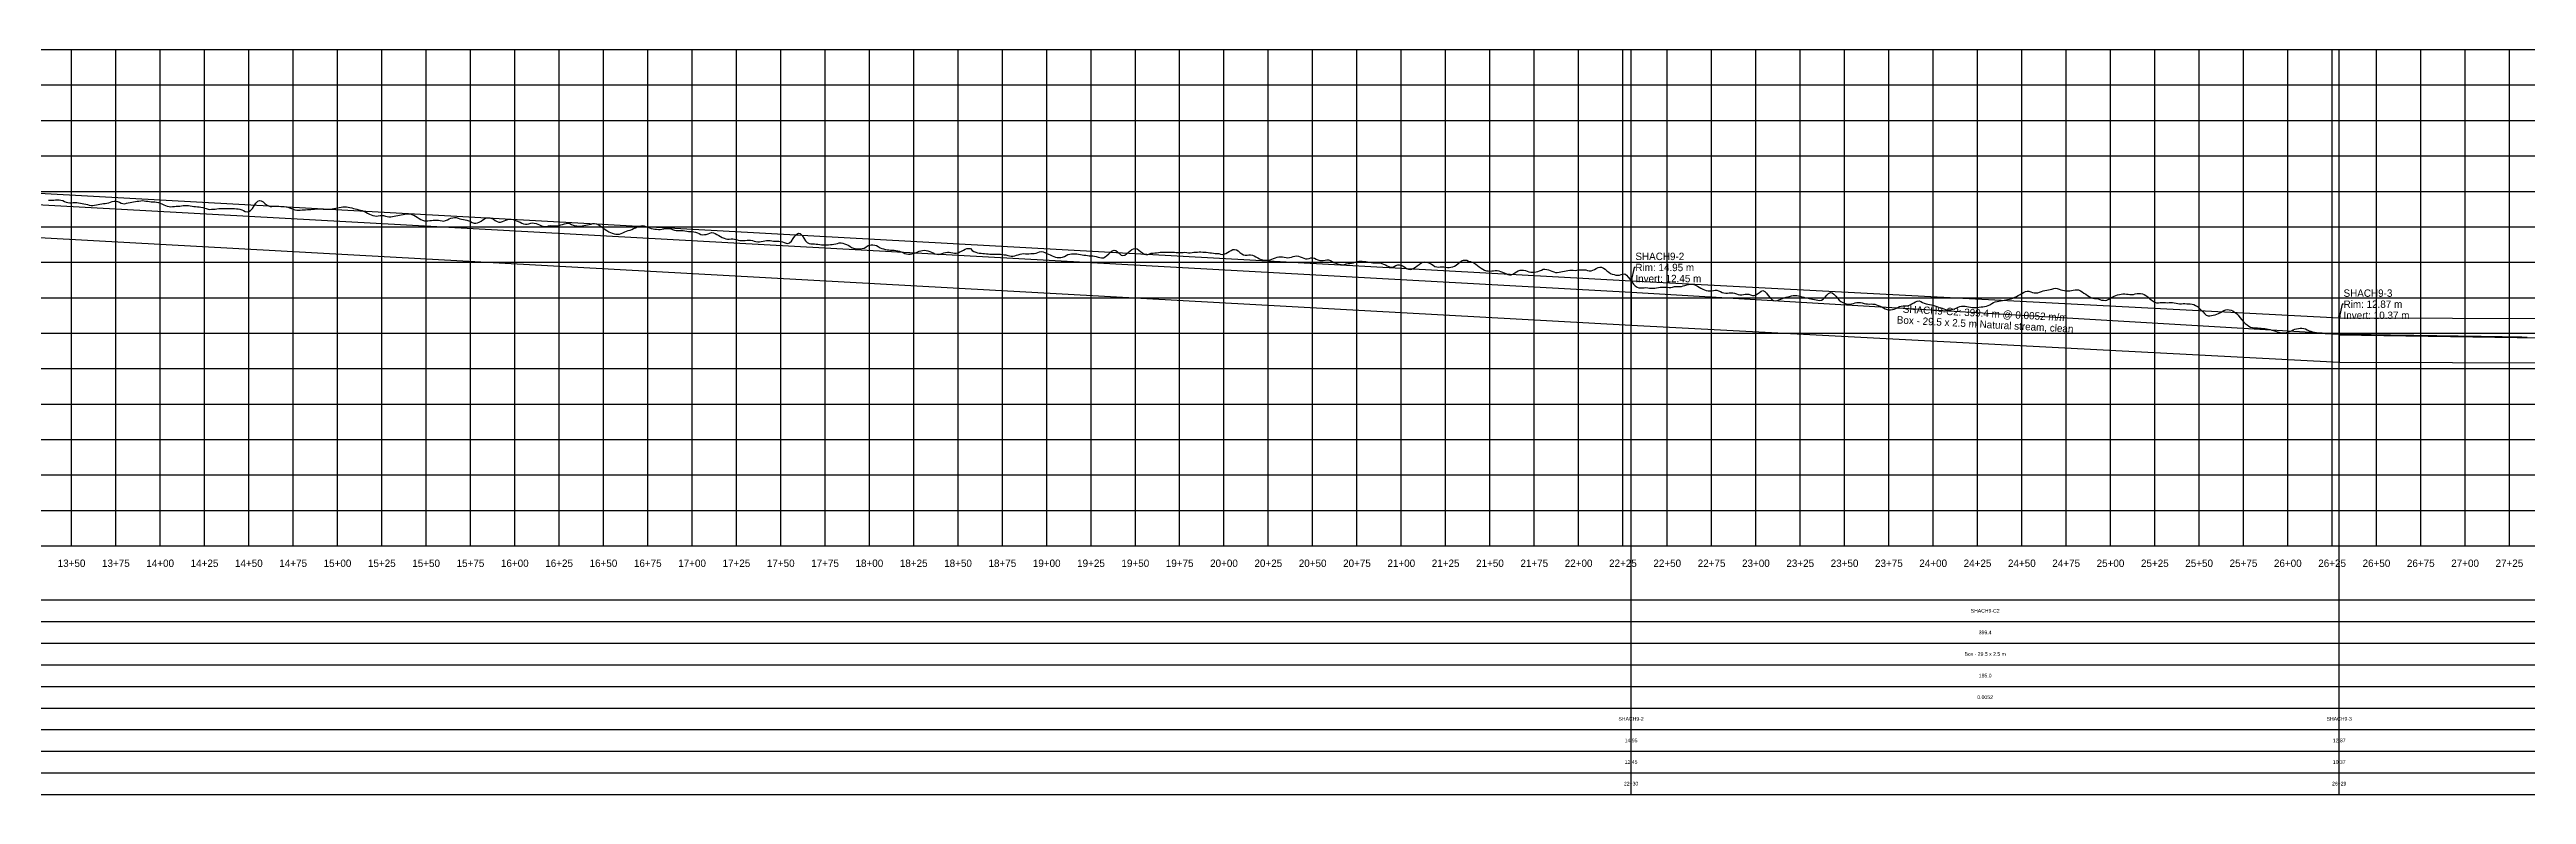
# Model space of a CAD drawing. Extents: x -64 to 5525, y -140 to 288.
# Drawn here: x 1338 to 2735, y -140 to 280 of the extents above; entities that cross this region are included whole.
import ezdxf
from ezdxf.enums import TextEntityAlignment as Align

# ---------------------------------------------------------------- set-up
doc = ezdxf.new("R2010")
doc.units = 0
for name, color, linetype in [('Annotation', 7, 'Continuous'), ('Annotation_Table', 254, 'Continuous'), ('Crown', 7, 'Continuous'), ('Grid', 254, 'Continuous'), ('Grid_Text', 7, 'Continuous'), ('Ground_Elevation', 3, 'Continuous'), ('Hydraulic_Grade', 5, 'Continuous'), ('Invert', 7, 'Continuous'), ('Structure', 7, 'Continuous')]:
    doc.layers.add(name, color=color, linetype=linetype)

msp = doc.modelspace()

# ---------------------------------------------------------------- linework, layer by layer
at = {"layer": 'Annotation', "color": 0}
for points in [[(2232.04, 157.07), (2231.3, 157.07), (2229.6, 149.45)], [(2631.44, 136.34), (2630.7, 136.34), (2629, 128.72)]]:
    msp.add_lwpolyline(points, dxfattribs=at)
for points in [[(2229.6, 149.45), (2229.4, 150.43), (2230.19, 150.25)], [(2629, 128.72), (2628.8, 129.7), (2629.59, 129.52)]]:
    msp.add_lwpolyline(points, close=True, dxfattribs=at)
at = {"layer": 'Annotation_Table', "color": 254}
for points in [[(2229.6, -140.21), (2229.6, 280)], [(2629, -140.21), (2629, 280)], [(-25, -30.48), (5499.95, -30.48)], [(-25, -42.67), (5499.95, -42.67)], [(-25, -54.86), (5499.95, -54.86)], [(-25, -67.06), (5499.95, -67.06)], [(-25, -79.25), (5499.95, -79.25)], [(-25, -91.44), (5499.95, -91.44)], [(-25, -103.63), (5499.95, -103.63)], [(-25, -115.82), (5499.95, -115.82)], [(-25, -128.02), (5499.95, -128.02)], [(-25, -140.21), (5499.95, -140.21)]]:
    msp.add_lwpolyline(points, dxfattribs=at)
at = {"layer": 'Crown', "color": 0}
for points in [[(0, 272.36), (2229.6, 149.45)], [(2229.6, 149.45), (2229.6, 149.45)], [(2229.6, 149.45), (2629, 128.72)], [(2629, 128.72), (2629, 128.72)], [(2629, 128.72), (3331.76, 126.61)]]:
    msp.add_lwpolyline(points, dxfattribs=at)
at = {"layer": 'Grid', "color": 254}
for points in [[(-25, 280), (5500, 280)], [(1350, 0), (1350, 280)], [(1375, 0), (1375, 280)], [(1400, 0), (1400, 280)], [(1425, 0), (1425, 280)], [(1450, 0), (1450, 280)], [(1475, 0), (1475, 280)], [(1500, 0), (1500, 280)], [(1525, 0), (1525, 280)], [(1550, 0), (1550, 280)], [(1575, 0), (1575, 280)], [(1600, 0), (1600, 280)], [(1625, 0), (1625, 280)], [(1650, 0), (1650, 280)], [(1675, 0), (1675, 280)], [(1700, 0), (1700, 280)], [(1725, 0), (1725, 280)], [(1750, 0), (1750, 280)], [(1775, 0), (1775, 280)], [(1800, 0), (1800, 280)], [(1825, 0), (1825, 280)], [(1850, 0), (1850, 280)], [(1875, 0), (1875, 280)], [(1900, 0), (1900, 280)], [(1925, 0), (1925, 280)], [(1950, 0), (1950, 280)], [(1975, 0), (1975, 280)], [(2000, 0), (2000, 280)], [(2025, 0), (2025, 280)], [(2050, 0), (2050, 280)], [(2075, 0), (2075, 280)], [(2100, 0), (2100, 280)], [(2125, 0), (2125, 280)], [(2150, 0), (2150, 280)], [(2175, 0), (2175, 280)], [(2200, 0), (2200, 280)], [(2225, 0), (2225, 280)], [(2250, 0), (2250, 280)], [(2275, 0), (2275, 280)], [(2300, 0), (2300, 280)], [(2325, 0), (2325, 280)], [(2350, 0), (2350, 280)], [(2375, 0), (2375, 280)], [(2400, 0), (2400, 280)], [(2425, 0), (2425, 280)], [(2450, 0), (2450, 280)], [(2475, 0), (2475, 280)], [(2500, 0), (2500, 280)], [(2525, 0), (2525, 280)], [(2550, 0), (2550, 280)], [(2575, 0), (2575, 280)], [(2600, 0), (2600, 280)], [(2625, 0), (2625, 280)], [(2650, 0), (2650, 280)], [(2675, 0), (2675, 280)], [(2700, 0), (2700, 280)], [(2725, 0), (2725, 280)], [(-25, 260), (5500, 260)], [(-25, 240), (5500, 240)], [(-25, 220), (5500, 220)], [(-25, 200), (5500, 200)], [(-25, 180), (5500, 180)], [(-25, 160), (5500, 160)], [(-25, 140), (5500, 140)], [(-25, 120), (5500, 120)], [(-25, 100), (5500, 100)], [(-25, 80), (5500, 80)], [(-25, 60), (5500, 60)], [(-25, 40), (5500, 40)], [(-25, 20), (5500, 20)], [(-25, 0), (5500, 0)]]:
    msp.add_lwpolyline(points, dxfattribs=at)
at = {"layer": 'Ground_Elevation', "color": 3}
msp.add_lwpolyline([(1337, 195.05), (1338, 195.04), (1339, 195.06), (1340, 195.1), (1341, 195.19), (1342, 195.26), (1343, 195.24), (1344, 195.09), (1345, 194.78), (1346, 194.37), (1347, 193.94), (1348, 193.67), (1349, 193.58), (1350, 193.6), (1351, 193.63), (1352, 193.64), (1353, 193.64), (1354, 193.56), (1355, 193.39), (1356, 193.15), (1357, 192.9), (1358, 192.7), (1359, 192.5), (1360, 192.27), (1361, 192.1), (1362, 192.04), (1363, 192.15), (1364, 192.34), (1365, 192.56), (1366, 192.81), (1367, 193.05), (1368, 193.16), (1369, 193.22), (1370, 193.33), (1371, 193.58), (1372, 193.93), (1373, 194.25), (1374, 194.42), (1375, 194.42), (1376, 194.21), (1377, 193.81), (1378, 193.37), (1379, 193.07), (1380, 193.03), (1381, 193.33), (1382, 193.54), (1383, 193.73), (1384, 193.97), (1385, 194.17), (1386, 194.32), (1387, 194.42), (1388, 194.53), (1389, 194.66), (1390, 194.78), (1391, 194.73), (1392, 194.47), (1393, 194.38), (1394, 194.27), (1395, 194.1), (1396, 194.04), (1397, 194.1), (1398, 193.98), (1399, 193.65), (1400, 193.27), (1401, 192.91), (1402, 192.48), (1403, 191.98), (1404, 191.57), (1405, 191.37), (1406, 191.35), (1407, 191.4), (1408, 191.49), (1409, 191.6), (1410, 191.67), (1411, 191.73), (1412, 191.81), (1413, 191.94), (1414, 192.05), (1415, 192.09), (1416, 192.04), (1417, 191.89), (1418, 191.69), (1419, 191.51), (1420, 191.4), (1421, 191.31), (1422, 191.21), (1423, 191.07), (1424, 190.9), (1425, 190.61), (1426, 190.25), (1427, 189.97), (1428, 189.84), (1429, 189.87), (1430, 189.94), (1431, 190.03), (1432, 190.13), (1433, 190.24), (1434, 190.3), (1435, 190.3), (1436, 190.28), (1437, 190.27), (1438, 190.28), (1439, 190.28), (1440, 190.26), (1441, 190.26), (1442, 190.25), (1443, 190.22), (1444, 190.11), (1445, 189.91), (1446, 189.59), (1447, 189.16), (1448, 188.73), (1449, 188.45), (1450, 188.56), (1451, 189.14), (1452, 190.27), (1453, 191.77), (1454, 193.27), (1455, 194.4), (1456, 194.86), (1457, 194.73), (1458, 194.1), (1459, 193.2), (1460, 192.33), (1461, 191.79), (1462, 191.54), (1463, 191.51), (1464, 191.56), (1465, 191.63), (1466, 191.64), (1467, 191.6), (1468, 191.54), (1469, 191.48), (1470, 191.38), (1471, 191.23), (1472, 191.01), (1473, 190.74), (1474, 190.4), (1475, 190.01), (1476, 189.66), (1477, 189.43), (1478, 189.36), (1479, 189.4), (1480, 189.5), (1481, 189.6), (1482, 189.67), (1483, 189.7), (1484, 189.74), (1485, 189.82), (1486, 189.93), (1487, 190.04), (1488, 190.13), (1489, 190.17), (1490, 190.15), (1491, 190.1), (1492, 190.03), (1493, 189.94), (1494, 189.87), (1495, 189.89), (1496, 189.99), (1497, 190.19), (1498, 190.42), (1499, 190.61), (1500, 190.76), (1501, 190.9), (1502, 191.09), (1503, 191.28), (1504, 191.36), (1505, 191.3), (1506, 191.15), (1507, 190.95), (1508, 190.7), (1509, 190.41), (1510, 190.14), (1511, 189.89), (1512, 189.66), (1513, 189.41), (1514, 189.11), (1515, 188.72), (1516, 188.25), (1517, 187.71), (1518, 187.21), (1519, 186.74), (1520, 186.32), (1521, 186.1), (1522, 186.04), (1523, 186.17), (1524, 186.38), (1525, 186.45), (1526, 186.34), (1527, 186.04), (1528, 185.81), (1529, 185.66), (1530, 185.63), (1531, 185.78), (1532, 186), (1533, 186.24), (1534, 186.4), (1535, 186.54), (1536, 186.67), (1537, 186.87), (1538, 187.12), (1539, 187.3), (1540, 187.36), (1541, 187.24), (1542, 186.98), (1543, 186.58), (1544, 186.04), (1545, 185.4), (1546, 184.71), (1547, 184.1), (1548, 183.7), (1549, 183.45), (1550, 183.38), (1551, 183.46), (1552, 183.5), (1553, 183.59), (1554, 183.71), (1555, 183.81), (1556, 183.81), (1557, 183.7), (1558, 183.51), (1559, 183.3), (1560, 183.24), (1561, 183.49), (1562, 183.97), (1563, 184.48), (1564, 184.82), (1565, 185.03), (1566, 185.21), (1567, 185.22), (1568, 184.92), (1569, 184.57), (1570, 184.32), (1571, 184.18), (1572, 184.02), (1573, 183.78), (1574, 183.43), (1575, 182.93), (1576, 182.44), (1577, 182.08), (1578, 182.05), (1579, 182.29), (1580, 182.7), (1581, 183.2), (1582, 183.88), (1583, 184.52), (1584, 184.97), (1585, 185.13), (1586, 185.06), (1587, 184.76), (1588, 184.25), (1589, 183.62), (1590, 183), (1591, 182.66), (1592, 182.71), (1593, 183), (1594, 183.37), (1595, 183.74), (1596, 184.06), (1597, 184.28), (1598, 184.3), (1599, 184.12), (1600, 183.78), (1601, 183.37), (1602, 182.96), (1603, 182.55), (1604, 182.08), (1605, 181.63), (1606, 181.41), (1607, 181.48), (1608, 181.76), (1609, 182.07), (1610, 182.21), (1611, 182.13), (1612, 181.87), (1613, 181.48), (1614, 181.04), (1615, 180.61), (1616, 180.29), (1617, 180.14), (1618, 180.26), (1619, 180.57), (1620, 180.68), (1621, 180.61), (1622, 180.57), (1623, 180.55), (1624, 180.61), (1625, 180.77), (1626, 181.04), (1627, 181.35), (1628, 181.63), (1629, 181.84), (1630, 181.97), (1631, 181.8), (1632, 181.24), (1633, 180.84), (1634, 180.59), (1635, 180.46), (1636, 180.4), (1637, 180.39), (1638, 180.47), (1639, 180.65), (1640, 180.85), (1641, 181.05), (1642, 181.3), (1643, 181.57), (1644, 181.79), (1645, 181.86), (1646, 181.71), (1647, 181.36), (1648, 180.75), (1649, 180), (1650, 179.19), (1651, 178.46), (1652, 177.84), (1653, 177.25), (1654, 176.74), (1655, 176.35), (1656, 176.05), (1657, 175.84), (1658, 175.77), (1659, 175.9), (1660, 176.24), (1661, 176.69), (1662, 177.11), (1663, 177.49), (1664, 177.84), (1665, 178.17), (1666, 178.53), (1667, 178.98), (1668, 179.51), (1669, 180.01), (1670, 180.39), (1671, 180.61), (1672, 180.66), (1673, 180.5), (1674, 180.18), (1675, 179.78), (1676, 179.41), (1677, 179.1), (1678, 178.87), (1679, 178.72), (1680, 178.6), (1681, 178.52), (1682, 178.54), (1683, 178.7), (1684, 178.91), (1685, 179.08), (1686, 179.12), (1687, 179.01), (1688, 178.77), (1689, 178.47), (1690, 178.18), (1691, 177.94), (1692, 177.83), (1693, 177.83), (1694, 177.89), (1695, 177.88), (1696, 177.75), (1697, 177.56), (1698, 177.4), (1699, 177.32), (1700, 177.27), (1701, 177.14), (1702, 176.92), (1703, 176.58), (1704, 176.14), (1705, 175.73), (1706, 175.54), (1707, 175.57), (1708, 175.75), (1709, 176.05), (1710, 176.43), (1711, 176.7), (1712, 176.66), (1713, 176.29), (1714, 175.69), (1715, 175.08), (1716, 174.5), (1717, 174.02), (1718, 173.62), (1719, 173.3), (1720, 173.12), (1721, 173.1), (1722, 173.15), (1723, 173.14), (1724, 172.98), (1725, 172.76), (1726, 172.53), (1727, 172.34), (1728, 172.22), (1729, 172.25), (1730, 172.36), (1731, 172.45), (1732, 172.46), (1733, 172.38), (1734, 172.19), (1735, 171.92), (1736, 171.67), (1737, 171.55), (1738, 171.59), (1739, 171.77), (1740, 171.99), (1741, 172.18), (1742, 172.34), (1743, 172.37), (1744, 172.24), (1745, 172.06), (1746, 171.92), (1747, 171.92), (1748, 171.96), (1749, 171.92), (1750, 171.76), (1751, 171.48), (1752, 171.11), (1753, 170.69), (1754, 170.53), (1755, 170.88), (1756, 171.93), (1757, 173.32), (1758, 174.7), (1759, 175.8), (1760, 176.37), (1761, 176.15), (1762, 175.1), (1763, 173.53), (1764, 172.06), (1765, 171.15), (1766, 170.67), (1767, 170.47), (1768, 170.41), (1769, 170.38), (1770, 170.27), (1771, 170.15), (1772, 170), (1773, 169.88), (1774, 169.79), (1775, 169.75), (1776, 169.75), (1777, 169.81), (1778, 169.93), (1779, 170.06), (1780, 170.18), (1781, 170.38), (1782, 170.67), (1783, 170.96), (1784, 171.02), (1785, 170.79), (1786, 170.43), (1787, 170.03), (1788, 169.57), (1789, 169.01), (1790, 168.42), (1791, 168.02), (1792, 167.79), (1793, 167.67), (1794, 167.64), (1795, 167.64), (1796, 167.72), (1797, 167.97), (1798, 168.49), (1799, 169.18), (1800, 169.65), (1801, 169.83), (1802, 169.85), (1803, 169.73), (1804, 169.45), (1805, 168.9), (1806, 168.2), (1807, 167.76), (1808, 167.52), (1809, 167.24), (1810, 166.95), (1811, 166.95), (1812, 166.78), (1813, 166.8), (1814, 166.74), (1815, 166.59), (1816, 166.42), (1817, 166.19), (1818, 165.87), (1819, 165.45), (1820, 165.01), (1821, 164.7), (1822, 164.59), (1823, 164.61), (1824, 164.74), (1825, 164.96), (1826, 165.28), (1827, 165.73), (1828, 166.2), (1829, 166.54), (1830, 166.72), (1831, 166.75), (1832, 166.64), (1833, 166.41), (1834, 166.08), (1835, 165.68), (1836, 165.26), (1837, 164.83), (1838, 164.49), (1839, 164.38), (1840, 164.61), (1841, 165.01), (1842, 165.4), (1843, 165.6), (1844, 165.68), (1845, 165.68), (1846, 165.58), (1847, 165.36), (1848, 165.13), (1849, 165.08), (1850, 165.4), (1851, 165.89), (1852, 166.3), (1853, 166.79), (1854, 167.35), (1855, 167.76), (1856, 167.79), (1857, 167.79), (1858, 166.67), (1859, 166.1), (1860, 165.65), (1861, 165.31), (1862, 165.13), (1863, 165.06), (1864, 164.98), (1865, 164.87), (1866, 164.76), (1867, 164.69), (1868, 164.65), (1869, 164.6), (1870, 164.6), (1871, 164.65), (1872, 164.66), (1873, 164.59), (1874, 164.5), (1875, 164.39), (1876, 164.28), (1877, 164.12), (1878, 163.85), (1879, 163.56), (1880, 163.42), (1881, 163.48), (1882, 163.67), (1883, 163.93), (1884, 164.22), (1885, 164.54), (1886, 164.77), (1887, 164.87), (1888, 164.85), (1889, 164.82), (1890, 164.83), (1891, 164.88), (1892, 164.92), (1893, 164.98), (1894, 165.16), (1895, 165.48), (1896, 165.95), (1897, 166.08), (1898, 165.82), (1899, 165.44), (1900, 165.01), (1901, 164.57), (1902, 164.11), (1903, 163.66), (1904, 163.24), (1905, 162.91), (1906, 162.72), (1907, 162.66), (1908, 162.71), (1909, 162.94), (1910, 163.33), (1911, 163.84), (1912, 164.29), (1913, 164.61), (1914, 164.77), (1915, 164.82), (1916, 164.8), (1917, 164.71), (1918, 164.54), (1919, 164.35), (1920, 164.19), (1921, 164.09), (1922, 163.97), (1923, 163.8), (1924, 163.66), (1925, 163.62), (1926, 163.58), (1927, 163.47), (1928, 163.27), (1929, 162.97), (1930, 162.67), (1931, 162.49), (1932, 162.56), (1933, 162.99), (1934, 163.78), (1935, 164.74), (1936, 165.68), (1937, 166.4), (1938, 166.77), (1939, 166.61), (1940, 165.91), (1941, 164.91), (1942, 164.09), (1943, 163.79), (1944, 164.04), (1945, 164.7), (1946, 165.54), (1947, 166.4), (1948, 167.17), (1949, 167.65), (1950, 167.76), (1951, 167.49), (1952, 166.88), (1953, 166.06), (1954, 165.25), (1955, 164.62), (1956, 164.31), (1957, 164.36), (1958, 164.72), (1959, 165.11), (1960, 165.17), (1961, 165.25), (1962, 165.4), (1963, 165.54), (1964, 165.66), (1965, 165.73), (1966, 165.76), (1967, 165.77), (1968, 165.76), (1969, 165.74), (1970, 165.71), (1971, 165.67), (1972, 165.63), (1973, 165.6), (1974, 165.57), (1975, 165.57), (1976, 165.58), (1977, 165.6), (1978, 165.63), (1979, 165.59), (1980, 165.34), (1981, 165.25), (1982, 165.46), (1983, 165.65), (1984, 165.73), (1985, 165.79), (1986, 165.81), (1987, 165.81), (1988, 165.77), (1989, 165.7), (1990, 165.62), (1991, 165.5), (1992, 165.38), (1993, 165.24), (1994, 165.11), (1995, 165), (1996, 164.94), (1997, 164.92), (1998, 164.63), (1999, 164.39), (2000, 164.53), (2001, 164.96), (2002, 165.52), (2003, 166.11), (2004, 166.67), (2005, 167.11), (2006, 167.26), (2007, 167), (2008, 166.36), (2009, 165.51), (2010, 164.72), (2011, 164.16), (2012, 163.92), (2013, 163.96), (2014, 164.11), (2015, 164.18), (2016, 164.06), (2017, 163.7), (2018, 163.15), (2019, 162.5), (2020, 161.92), (2021, 161.52), (2022, 161.28), (2023, 161.17), (2024, 161.17), (2025, 161.26), (2026, 161.42), (2027, 161.69), (2028, 162.05), (2029, 162.49), (2030, 162.88), (2031, 163.06), (2032, 163.1), (2033, 163.04), (2034, 162.85), (2035, 162.64), (2036, 162.56), (2037, 162.66), (2038, 162.92), (2039, 163.24), (2040, 163.5), (2041, 163.64), (2042, 163.47), (2043, 163.07), (2044, 162.6), (2045, 162.22), (2046, 162), (2047, 162.01), (2048, 162.21), (2049, 162.55), (2050, 162.58), (2051, 162.26), (2052, 161.78), (2053, 161.37), (2054, 161.04), (2055, 160.97), (2056, 161.06), (2057, 161.27), (2058, 161.35), (2059, 161.28), (2060, 160.97), (2061, 160.46), (2062, 159.89), (2063, 159.43), (2064, 159.11), (2065, 158.85), (2066, 158.67), (2067, 158.62), (2068, 158.76), (2069, 159.08), (2070, 159.29), (2071, 159.36), (2072, 159.41), (2073, 159.6), (2074, 160.09), (2075, 160.46), (2076, 160.59), (2077, 160.64), (2078, 160.6), (2079, 160.52), (2080, 160.39), (2081, 160.22), (2082, 160.02), (2083, 159.84), (2084, 159.7), (2085, 159.63), (2086, 159.64), (2087, 159.65), (2088, 159.61), (2089, 159.38), (2090, 158.97), (2091, 158.51), (2092, 158.06), (2093, 157.64), (2094, 157.28), (2095, 157.31), (2096, 157.67), (2097, 158.16), (2098, 158.56), (2099, 158.62), (2100, 158.39), (2101, 157.83), (2102, 157.17), (2103, 156.48), (2104, 156.02), (2105, 155.89), (2106, 156.1), (2107, 156.59), (2108, 157.21), (2109, 157.93), (2110, 158.68), (2111, 159.46), (2112, 160.08), (2113, 160.26), (2114, 160.14), (2115, 159.83), (2116, 159.45), (2117, 158.94), (2118, 158.3), (2119, 157.7), (2120, 157.33), (2121, 157.26), (2122, 157.36), (2123, 157.42), (2124, 157.38), (2125, 157.21), (2126, 157.02), (2127, 156.97), (2128, 157.18), (2129, 157.41), (2130, 157.76), (2131, 158.43), (2132, 159.27), (2133, 160.13), (2134, 160.79), (2135, 161.17), (2136, 161.25), (2137, 161.1), (2138, 160.71), (2139, 160.4), (2140, 160.07), (2141, 159.59), (2142, 158.97), (2143, 158.26), (2144, 157.49), (2145, 156.74), (2146, 156.07), (2147, 155.54), (2148, 155.21), (2149, 155.08), (2150, 155.06), (2151, 155.13), (2152, 155.24), (2153, 155.34), (2154, 155.34), (2155, 155.18), (2156, 154.85), (2157, 154.43), (2158, 154.01), (2159, 153.58), (2160, 153.19), (2161, 152.93), (2162, 152.98), (2163, 153.35), (2164, 153.99), (2165, 154.68), (2166, 155.26), (2167, 155.55), (2168, 155.61), (2169, 155.49), (2170, 155.27), (2171, 154.97), (2172, 154.67), (2173, 154.48), (2174, 154.41), (2175, 154.43), (2176, 154.51), (2177, 154.71), (2178, 155.1), (2179, 155.63), (2180, 156.03), (2181, 156.16), (2182, 155.98), (2183, 155.69), (2184, 155.37), (2185, 155.01), (2186, 154.63), (2187, 154.31), (2188, 154.2), (2189, 154.33), (2190, 154.56), (2191, 154.73), (2192, 154.93), (2193, 155.2), (2194, 155.41), (2195, 155.51), (2196, 155.51), (2197, 155.45), (2198, 155.43), (2199, 155.5), (2200, 155.64), (2201, 155.75), (2202, 155.7), (2203, 155.73), (2204, 155.67), (2205, 155.38), (2206, 155.16), (2207, 155.17), (2208, 155.46), (2209, 155.95), (2210, 156.54), (2211, 157.06), (2212, 157.29), (2213, 157.15), (2214, 156.68), (2215, 156.02), (2216, 155.22), (2217, 154.39), (2218, 153.74), (2219, 153.35), (2220, 153.05), (2221, 152.8), (2222, 152.71), (2223, 152.81), (2224, 153.05), (2225, 153.33), (2226, 153.39), (2227, 152.76), (2228, 151.59), (2229, 150.29), (2230, 148.91), (2231, 147.7), (2232, 146.72), (2233, 146.01), (2234, 145.64), (2235, 145.55), (2236, 145.59), (2237, 145.66), (2238, 145.69), (2239, 145.61), (2240, 145.48), (2241, 145.37), (2242, 145.34), (2243, 145.41), (2244, 145.58), (2245, 145.75), (2246, 145.92), (2247, 145.98), (2248, 146), (2249, 145.99), (2250, 145.93), (2251, 145.84), (2252, 145.81), (2253, 146.03), (2254, 146.32), (2255, 146.39), (2256, 146.34), (2257, 146.32), (2258, 146.4), (2259, 146.62), (2260, 146.89), (2261, 147.18), (2262, 147.41), (2263, 147.56), (2264, 147.57), (2265, 147.45), (2266, 147.14), (2267, 146.54), (2268, 145.99), (2269, 145.47), (2270, 144.88), (2271, 144.42), (2272, 144.11), (2273, 143.91), (2274, 143.8), (2275, 143.85), (2276, 144.03), (2277, 144.22), (2278, 144.24), (2279, 143.97), (2280, 143.52), (2281, 143), (2282, 142.67), (2283, 142.54), (2284, 142.62), (2285, 142.75), (2286, 142.84), (2287, 142.75), (2288, 142.52), (2289, 142.18), (2290, 141.84), (2291, 141.64), (2292, 141.65), (2293, 141.78), (2294, 141.94), (2295, 142.05), (2296, 141.94), (2297, 141.67), (2298, 141.34), (2299, 141.27), (2300, 141.55), (2301, 142.2), (2302, 143), (2303, 143.7), (2304, 144.01), (2305, 143.56), (2306, 142.53), (2307, 141.16), (2308, 139.9), (2309, 138.92), (2310, 138.36), (2311, 138.2), (2312, 138.38), (2313, 138.75), (2314, 139.18), (2315, 139.62), (2316, 140.03), (2317, 140.34), (2318, 140.56), (2319, 140.77), (2320, 140.99), (2321, 141.16), (2322, 141.2), (2323, 141.16), (2324, 141.06), (2325, 140.86), (2326, 140.57), (2327, 140.25), (2328, 140.03), (2329, 139.87), (2330, 139.61), (2331, 139.36), (2332, 139.14), (2333, 139.03), (2334, 138.86), (2335, 138.6), (2336, 138.42), (2337, 138.58), (2338, 139.21), (2339, 140.27), (2340, 141.42), (2341, 142.37), (2342, 142.86), (2343, 142.78), (2344, 142), (2345, 140.89), (2346, 139.69), (2347, 138.66), (2348, 137.87), (2349, 137.28), (2350, 136.85), (2351, 136.51), (2352, 136.36), (2353, 136.34), (2354, 136.53), (2355, 136.82), (2356, 137.14), (2357, 137.34), (2358, 137.38), (2359, 137.28), (2360, 137.08), (2361, 136.83), (2362, 136.59), (2363, 136.47), (2364, 136.45), (2365, 136.47), (2366, 136.43), (2367, 136.28), (2368, 136.02), (2369, 135.7), (2370, 135.3), (2371, 134.8), (2372, 134.24), (2373, 133.7), (2374, 133.31), (2375, 133.13), (2376, 133.18), (2377, 133.31), (2378, 133.51), (2379, 133.9), (2380, 134.43), (2381, 134.98), (2382, 135.27), (2383, 135.35), (2384, 135.34), (2385, 135.39), (2386, 135.57), (2387, 135.9), (2388, 136.46), (2389, 137.11), (2390, 137.7), (2391, 138.07), (2392, 138.16), (2393, 137.85), (2394, 137.37), (2395, 136.88), (2396, 136.57), (2397, 136.39), (2398, 136.27), (2399, 136.05), (2400, 135.76), (2401, 135.37), (2402, 135.01), (2403, 134.64), (2404, 134.33), (2405, 134.02), (2406, 133.72), (2407, 133.43), (2408, 133.22), (2409, 133.16), (2410, 133.24), (2411, 133.47), (2412, 133.8), (2413, 134.2), (2414, 134.62), (2415, 134.96), (2416, 135.16), (2417, 135.23), (2418, 135.16), (2419, 135.01), (2420, 134.84), (2421, 134.66), (2422, 134.5), (2423, 134.4), (2424, 134.4), (2425, 134.48), (2426, 134.64), (2427, 134.79), (2428, 134.95), (2429, 135.1), (2430, 135.25), (2431, 135.54), (2432, 136.04), (2433, 136.75), (2434, 137.38), (2435, 137.59), (2436, 137.82), (2437, 138.06), (2438, 138.29), (2439, 138.48), (2440, 138.64), (2441, 138.78), (2442, 138.94), (2443, 139.14), (2444, 139.42), (2445, 139.78), (2446, 140.22), (2447, 140.71), (2448, 141.25), (2449, 141.84), (2450, 142.44), (2451, 143.01), (2452, 143.48), (2453, 143.72), (2454, 143.74), (2455, 143.38), (2456, 142.98), (2457, 142.74), (2458, 142.68), (2459, 142.83), (2460, 143.12), (2461, 143.49), (2462, 143.85), (2463, 144.12), (2464, 144.28), (2465, 144.38), (2466, 144.58), (2467, 144.91), (2468, 145.27), (2469, 145.45), (2470, 145.17), (2471, 144.83), (2472, 144.5), (2473, 144.24), (2474, 144.07), (2475, 143.96), (2476, 143.92), (2477, 143.95), (2478, 144.06), (2479, 144.2), (2480, 144.36), (2481, 144.5), (2482, 144.39), (2483, 143.94), (2484, 143.34), (2485, 142.66), (2486, 141.96), (2487, 141.3), (2488, 140.69), (2489, 140.19), (2490, 139.83), (2491, 139.61), (2492, 139.53), (2493, 139.33), (2494, 138.95), (2495, 138.69), (2496, 138.53), (2497, 138.5), (2498, 138.7), (2499, 139.15), (2500, 139.73), (2501, 140.36), (2502, 140.9), (2503, 141.32), (2504, 141.65), (2505, 141.91), (2506, 142.09), (2507, 142.17), (2508, 142.16), (2509, 142.09), (2510, 141.96), (2511, 141.83), (2512, 141.77), (2513, 141.85), (2514, 142.12), (2515, 142.36), (2516, 142.42), (2517, 142.34), (2518, 142.12), (2519, 141.76), (2520, 141.18), (2521, 140.41), (2522, 139.55), (2523, 138.73), (2524, 138), (2525, 137.41), (2526, 137.13), (2527, 137.11), (2528, 137.22), (2529, 137.33), (2530, 137.33), (2531, 137.25), (2532, 137.19), (2533, 137.22), (2534, 137.26), (2535, 137.23), (2536, 137.07), (2537, 136.85), (2538, 136.66), (2539, 136.57), (2540, 136.59), (2541, 136.66), (2542, 136.67), (2543, 136.63), (2544, 136.58), (2545, 136.55), (2546, 136.42), (2547, 136.15), (2548, 135.69), (2549, 135.01), (2550, 134.08), (2551, 133.1), (2552, 132.14), (2553, 131.13), (2554, 130.25), (2555, 129.79), (2556, 129.74), (2557, 129.92), (2558, 130.13), (2559, 130.38), (2560, 130.67), (2561, 131.1), (2562, 131.61), (2563, 132.15), (2564, 132.73), (2565, 133.19), (2566, 133.3), (2567, 133.21), (2568, 132.98), (2569, 132.53), (2570, 131.89), (2571, 131.09), (2572, 130.09), (2573, 128.86), (2574, 127.54), (2575, 126.36), (2576, 125.44), (2577, 124.73), (2578, 124.03), (2579, 123.41), (2580, 123.17), (2581, 123.07), (2582, 123), (2583, 122.93), (2584, 122.85), (2585, 122.77), (2586, 122.69), (2587, 122.58), (2588, 122.43), (2589, 122.23), (2590, 122.02), (2591, 121.79), (2592, 121.48), (2593, 121.16), (2594, 120.83), (2595, 120.53), (2596, 120.27), (2597, 120.15), (2598, 120.18), (2599, 120.32), (2600, 120.55), (2601, 120.86), (2602, 121.38), (2603, 121.9), (2604, 122.2), (2605, 122.46), (2606, 122.69), (2607, 122.87), (2608, 122.82), (2609, 122.64), (2610, 122.46), (2611, 121.87), (2612, 121.32), (2613, 121.1), (2614, 120.83), (2615, 120.49), (2616, 120.32), (2617, 120.26), (2618, 120.1), (2619, 119.96), (2620, 119.92), (2621, 119.89), (2622, 119.82), (2623, 119.74), (2624, 119.77), (2625, 119.71), (2626, 119.61), (2627, 119.58), (2628, 119.56), (2629, 119.52), (2630, 119.47), (2631, 119.48), (2632, 119.46), (2633, 119.41), (2634, 119.39), (2635, 119.38), (2636, 119.35), (2637, 119.33), (2638, 119.31), (2639, 119.29), (2640, 119.28), (2641, 119.26), (2642, 119.24), (2643, 119.23), (2644, 119.21), (2645, 119.19), (2646, 119.17), (2647, 119.16), (2648, 119.14), (2649, 119.13), (2650, 119.11), (2651, 119.1), (2652, 119.08), (2653, 119.06), (2654, 119.05), (2655, 119.03), (2656, 119.02), (2657, 119), (2658, 118.99), (2659, 118.97), (2660, 118.95), (2661, 118.94), (2662, 118.92), (2663, 118.91), (2664, 118.89), (2665, 118.88), (2666, 118.86), (2667, 118.84), (2668, 118.83), (2669, 118.82), (2670, 118.8), (2671, 118.79), (2672, 118.77), (2673, 118.76), (2674, 118.74), (2675, 118.72), (2676, 118.71), (2677, 118.7), (2678, 118.68), (2679, 118.67), (2680, 118.65), (2681, 118.64), (2682, 118.62), (2683, 118.61), (2684, 118.6), (2685, 118.58), (2686, 118.56), (2687, 118.55), (2688, 118.53), (2689, 118.52), (2690, 118.5), (2691, 118.49), (2692, 118.48), (2693, 118.46), (2694, 118.45), (2695, 118.43), (2696, 118.42), (2697, 118.4), (2698, 118.39), (2699, 118.38), (2700, 118.36), (2701, 118.35), (2702, 118.33), (2703, 118.31), (2704, 118.3), (2705, 118.28), (2706, 118.27), (2707, 118.26), (2708, 118.25), (2709, 118.23), (2710, 118.21), (2711, 118.2), (2712, 118.18), (2713, 118.17), (2714, 118.15), (2715, 118.14), (2716, 118.12), (2717, 118.11), (2718, 118.1), (2719, 118.08), (2720, 118.07), (2721, 118.05), (2722, 118.03), (2723, 118.01), (2724, 117.99), (2725, 117.97), (2726, 117.96), (2727, 117.94), (2728, 117.92), (2729, 117.9), (2730, 117.89), (2731, 117.87), (2732, 117.85), (2733, 117.83), (2734, 117.82), (2735, 117.8)], dxfattribs=at)
at = {"layer": 'Hydraulic_Grade', "color": 5}
for points in [[(0, 265.71), (2229.6, 143.11)], [(2229.6, 143.11), (2229.6, 143.11)], [(2229.6, 143.11), (2629, 119.61)], [(2629, 119.61), (2629, 119.61)], [(2629, 119.11), (3331.76, 108.55)]]:
    msp.add_lwpolyline(points, dxfattribs=at)
at = {"layer": 'Invert', "color": 0}
for points in [[(0, 247.36), (2229.6, 124.45)], [(2229.6, 124.45), (2229.6, 124.45)], [(2229.6, 124.45), (2629, 103.72)], [(2629, 103.72), (2629, 103.72)], [(2629, 103.72), (3331.76, 101.61)]]:
    msp.add_lwpolyline(points, dxfattribs=at)
at = {"layer": 'Structure', "color": 0}
for points in [[(2229.6, 149.45), (2229.6, 124.45)], [(2229.6, 149.45), (2229.6, 124.45)], [(2629, 128.72), (2629, 103.72)], [(2629, 128.72), (2629, 103.72)]]:
    msp.add_lwpolyline(points, dxfattribs=at)

# ---------------------------------------------------------------- texts
at = {"layer": 'Annotation', "color": 0}
for s, height, p in [('SHACH9-2', 4.167, (2232.04, 163.32)), ('Rim: 14.95 m', 4.1667, (2232.04, 157.07)), ('Invert: 12.45 m', 4.1667, (2232.04, 150.82)), ('SHACH9-3', 4.167, (2631.44, 142.59)), ('Rim: 12.87 m', 4.1667, (2631.44, 136.34)), ('Invert: 10.37 m', 4.1667, (2631.44, 130.09))]:
    msp.add_text(s, height=height, dxfattribs=at).set_placement(p, align=Align.MIDDLE_LEFT)
for s, p in [('Box - 29.5 x 2.5 m Natural stream, clean', (2429.3, 124.98)), ('SHACH9-C2: 399.4 m @ 0.0052 m/m', (2429.3, 131.22))]:
    msp.add_text(s, height=4.1667, rotation=357.02884, dxfattribs=at).set_placement(p, align=Align.MIDDLE_CENTER)
at = {"layer": 'Annotation_Table', "color": 0}
for s, height, p in [('SHACH9-C2', 2.083, (2429.3, -36.58)), ('399.4', 2.083, (2429.3, -48.77)), ('Box - 29.5 x 2.5 m', 2.0833, (2429.3, -60.96)), ('185.0', 2.083, (2429.3, -73.15)), ('SHACH9-2', 2.083, (2229.6, -97.54)), ('0.0052', 2.083, (2429.3, -85.34)), ('SHACH9-3', 2.083, (2629, -97.54)), ('14.95', 2.083, (2229.6, -109.73)), ('12.87', 2.083, (2629, -109.73)), ('12.45', 2.083, (2229.6, -121.92)), ('10.37', 2.083, (2629, -121.92)), ('22+30', 2.083, (2229.6, -134.11)), ('26+29', 2.083, (2629, -134.11))]:
    msp.add_text(s, height=height, dxfattribs=at).set_placement(p, align=Align.MIDDLE_CENTER)
at = {"layer": 'Grid_Text', "color": 0}
for s, p in [('13+50', (1350, -7.7)), ('13+75', (1375, -7.7)), ('14+00', (1400, -7.7)), ('14+25', (1425, -7.7)), ('14+50', (1450, -7.7)), ('14+75', (1475, -7.7)), ('15+00', (1500, -7.7)), ('15+25', (1525, -7.7)), ('15+50', (1550, -7.7)), ('15+75', (1575, -7.7)), ('16+00', (1600, -7.7)), ('16+25', (1625, -7.7)), ('16+50', (1650, -7.7)), ('16+75', (1675, -7.7)), ('17+00', (1700, -7.7)), ('17+25', (1725, -7.7)), ('17+50', (1750, -7.7)), ('17+75', (1775, -7.7)), ('18+00', (1800, -7.7)), ('18+25', (1825, -7.7)), ('18+50', (1850, -7.7)), ('18+75', (1875, -7.7)), ('19+00', (1900, -7.7)), ('19+25', (1925, -7.7)), ('19+50', (1950, -7.7)), ('19+75', (1975, -7.7)), ('20+00', (2000, -7.7)), ('20+25', (2025, -7.7)), ('20+50', (2050, -7.7)), ('20+75', (2075, -7.7)), ('21+00', (2100, -7.7)), ('21+25', (2125, -7.7)), ('21+50', (2150, -7.7)), ('21+75', (2175, -7.7)), ('22+00', (2200, -7.7)), ('22+25', (2225, -7.7)), ('22+50', (2250, -7.7)), ('22+75', (2275, -7.7)), ('23+00', (2300, -7.7)), ('23+25', (2325, -7.7)), ('23+50', (2350, -7.7)), ('23+75', (2375, -7.7)), ('24+00', (2400, -7.7)), ('24+25', (2425, -7.7)), ('24+50', (2450, -7.7)), ('24+75', (2475, -7.7)), ('25+00', (2500, -7.7)), ('25+25', (2525, -7.7)), ('25+50', (2550, -7.7)), ('25+75', (2575, -7.7)), ('26+00', (2600, -7.7)), ('26+25', (2625, -7.7)), ('26+50', (2650, -7.7)), ('26+75', (2675, -7.7)), ('27+00', (2700, -7.7)), ('27+25', (2725, -7.7))]:
    msp.add_text(s, height=4.167, dxfattribs=at).set_placement(p, align=Align.TOP_CENTER)

doc.saveas('drawing.dxf')
